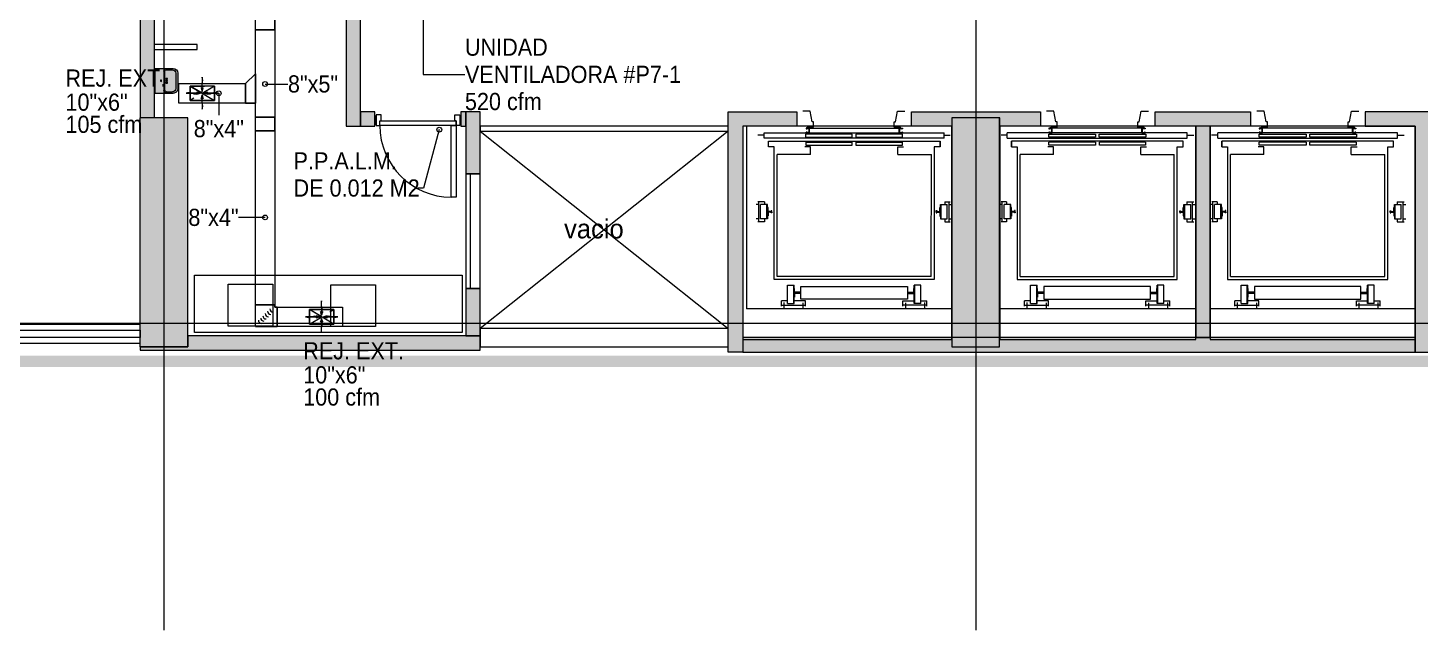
# Model space of a CAD drawing. Header units: metres. Extents: x 31.9 to 124, y -29 to 44.
# Drawn here: x 54.08 to 68.65, y -23.16 to -16.86 of the extents above; entities that cross this region are included whole.
import ezdxf
from ezdxf.enums import TextEntityAlignment as Align

# ---------------------------------------------------------------- set-up
doc = ezdxf.new("R2010")
doc.units = ezdxf.units.M
doc.header["$LTSCALE"] = 100
doc.linetypes.add('Hidden 1_5', pattern=[0.0022, 0.0015, -0.0007])
for name, color, linetype, lineweight in [('A-DETL-GENF', 7, 'Continuous', 9), ('A-GENM', 7, 'Continuous', 18), ('ARQ', 8, 'Continuous', 0), ('G-ANNO-TEXT', 7, 'Continuous', 9), ('M-EQPM-IDEN', 7, 'Continuous', 9), ('M-HVAC-CDFF-IDEN', 7, 'Continuous', 9), ('M-HVAC-DUCT', 7, 'Continuous', 18), ('M-HVAC-DUCT-ANNO', 7, 'Hidden 1_5', 18), ('M-HVAC-DUCT-IDEN', 7, 'Continuous', 9)]:
    doc.layers.add(name, color=color, linetype=linetype, lineweight=lineweight)
doc.layers.add('M-HVAC-CDFF', color=8, linetype='Continuous', lineweight=18, true_color=0x414141)
doc.styles.add('ROMAN', font='ROMANS', dxfattribs={"width": 1.2})
doc.styles.add('SansSerif', font='SANSS__.TTF', dxfattribs={"width": 0.9, "height": 0.18})

# ---------------------------------------------------------------- blocks, each defined once
blk = doc.blocks.new('Est etapa 3 torre')
at = {"layer": 'ARQ'}
h = blk.add_hatch(color=256, dxfattribs=at)
h.paths.add_polyline_path([(1123.55, -5959.124), (1123.05, -5959.124), (1123.05, -5957.624), (1123.55, -5957.624)])
h.paths.add_polyline_path([(1116.05, -5959.124), (1115.55, -5959.124), (1115.55, -5957.624), (1116.05, -5957.624)])
h.paths.add_polyline_path([(1139.548, -5959.124), (1139.048, -5959.124), (1139.048, -5957.624), (1139.548, -5957.624)])
h.paths.add_polyline_path([(1132.05, -5959.124), (1131.55, -5959.124), (1131.55, -5957.624), (1132.05, -5957.624)])
h.paths.add_polyline_path([(1140.048, -5967.649), (1140.048, -5968.149), (1138.548, -5968.149), (1138.548, -5967.649)])
h.paths.add_polyline_path([(1124.05, -5967.649), (1124.05, -5968.149), (1122.55, -5968.149), (1122.55, -5967.649)])
h.paths.add_polyline_path([(1131.05, -5967.649), (1131.05, -5968.149), (1132.55, -5968.149), (1132.55, -5967.649)])
h.paths.add_polyline_path([(1115.05, -5967.649), (1115.05, -5968.149), (1116.55, -5968.149), (1116.55, -5967.649)])
h.paths.add_polyline_path([(1140.048, -5975.649), (1140.048, -5976.149), (1138.548, -5976.149), (1138.548, -5975.649)])
h.paths.add_polyline_path([(1124.05, -5975.649), (1124.05, -5976.149), (1122.55, -5976.149), (1122.55, -5975.649)])
h.paths.add_polyline_path([(1131.05, -5975.649), (1131.05, -5976.149), (1132.55, -5976.149), (1132.55, -5975.649)])
h.paths.add_polyline_path([(1115.05, -5975.649), (1115.05, -5976.149), (1116.55, -5976.149), (1116.55, -5975.649)])
h.paths.add_polyline_path([(1140.048, -5985.749), (1140.048, -5986.249), (1138.548, -5986.249), (1138.548, -5985.749)])
h.paths.add_polyline_path([(1124.05, -5985.749), (1124.05, -5986.249), (1122.55, -5986.249), (1122.55, -5985.749)])
h.paths.add_polyline_path([(1131.05, -5985.749), (1131.05, -5986.249), (1132.55, -5986.249), (1132.55, -5985.749)])
h.paths.add_polyline_path([(1115.05, -5985.749), (1115.05, -5986.249), (1116.55, -5986.249), (1116.55, -5985.749)])
h.paths.add_polyline_path([(1140.048, -5993.749), (1140.048, -5994.249), (1138.548, -5994.249), (1138.548, -5993.749)])
h.paths.add_polyline_path([(1124.05, -5993.749), (1124.05, -5994.249), (1122.55, -5994.249), (1122.55, -5993.749)])
h.paths.add_polyline_path([(1131.05, -5993.749), (1131.05, -5994.249), (1132.55, -5994.249), (1132.55, -5993.749)])
h.paths.add_polyline_path([(1115.05, -5993.749), (1115.05, -5994.249), (1116.55, -5994.249), (1116.55, -5993.749)])
h.paths.add_polyline_path([(1132.05, -6003.426), (1131.55, -6003.426), (1131.55, -6004.922), (1132.05, -6004.922)])
h.paths.add_polyline_path([(1138.153, -6003.424), (1139.653, -6003.424), (1139.653, -6003.924), (1138.153, -6003.924)])
h.paths.add_polyline_path([(1116.05, -6004.924), (1116.05, -6003.424), (1115.55, -6003.424), (1115.55, -6004.924)])
h.paths.add_polyline_path([(1123.55, -6004.924), (1123.55, -6003.424), (1123.05, -6003.424), (1123.05, -6004.924)])
h.paths.add_polyline_path([(1139.048, -6011.949), (1139.048, -6009.549), (1139.548, -6009.549), (1139.548, -6011.949)])
h.paths.add_polyline_path([(1131.55, -6009.549), (1131.55, -6011.949), (1132.05, -6011.949), (1132.05, -6009.549)])
h.paths.add_polyline_path([(1123.05, -6009.549), (1123.05, -6011.949), (1123.55, -6011.949), (1123.55, -6009.549)])
h.paths.add_polyline_path([(1116.05, -6009.549), (1116.05, -6011.949), (1115.55, -6011.949), (1115.55, -6009.549)])
for p, q in [((1123.3, -5955.354), (1123.3, -6014.914)), ((1131.8, -5955.354), (1131.8, -6014.914)), ((1113.531, -6011.699), (1145.333, -6011.699))]:
    blk.add_line(p, q, dxfattribs=at)
for points in [[(1123.05, -6009.549), (1123.05, -6011.949), (1123.55, -6011.949), (1123.55, -6009.549)], [(1131.55, -6009.549), (1131.55, -6011.949), (1132.05, -6011.949), (1132.05, -6009.549)]]:
    blk.add_lwpolyline(points, close=True, dxfattribs=at)
blk = doc.blocks.new('MARCOE-102')
at = {"layer": 'ARQ'}
for p, q in [((0, 0), (0, -2.5)), ((0, 0), (1.75, 0)), ((1.75, 0), (1.75, -0.45)), ((0, -2.5), (1.75, -2.5)), ((0.175, -0.175), (1.575, -0.175)), ((0.175, -0.175), (0.175, -2.325)), ((0.175, -2.325), (1.575, -2.325)), ((1.375, -0.45), (1.375, -0.275)), ((1.375, -0.275), (1.575, -0.275)), ((1.75, -0.45), (1.375, -0.45)), ((1.375, -2.05), (1.375, -2.225)), ((1.75, -2.05), (1.375, -2.05)), ((1.375, -2.225), (1.575, -2.225)), ((1.575, -0.275), (1.575, -0.175)), ((1.575, -2.325), (1.575, -2.225)), ((1.75, -2.5), (1.75, -2.05))]:
    blk.add_line(p, q, dxfattribs=at)
blk.add_lwpolyline([(0, 0), (0, -2.5), (1.75, -2.5), (1.75, -2.05), (1.375, -2.05), (1.375, -2.225), (1.575, -2.225), (1.575, -2.325), (0.175, -2.325), (0.175, -0.175), (1.575, -0.175), (1.575, -0.275), (1.375, -0.275), (1.375, -0.45), (1.75, -0.45), (1.75, 0), (0, 0)], dxfattribs=at)
blk = doc.blocks.new('ASCENSOR')
at = {"layer": 'ARQ'}
for p, q in [((-1.605, 0.869), (-1.605, 0.932)), ((-0.91, 0.876), (-0.91, 0.932)), ((-0.7, 0.921), (-0.91, 0.921)), ((-0.91, 0.876), (-0.88, 0.876)), ((-0.88, 0.922), (-0.88, 0.95)), ((-0.73, 0.902), (-0.88, 0.902)), ((-0.88, 0.83), (-0.88, 0.902)), ((-0.73, 0.922), (-0.73, 0.95)), ((-0.73, 0.836), (-0.73, 0.902)), ((-0.73, 0.876), (-0.7, 0.876)), ((-0.7, 0.876), (-0.7, 0.932)), ((-1.63, -1.015), (-1.63, 0.869)), ((-1.575, 0.869), (-1.63, 0.869)), ((-1.575, 0.869), (-1.575, -1.015)), ((-1.485, 0.826), (-1.545, 0.826)), ((-1.545, 0.826), (-1.485, 0.826)), ((-1.545, -0.971), (-1.545, 0.826)), ((-1.485, 0.826), (-1.485, 0.766)), ((-1.485, 0.766), (-0.096, 0.766)), ((-1.405, 0.385), (-1.405, 0.735)), ((-0.126, 0.735), (-1.405, 0.735)), ((-0.73, 0.836), (-0.88, 0.836)), ((-0.88, 0.836), (-0.73, 0.836)), ((-0.85, 0.83), (-0.88, 0.83)), ((-0.85, 0.83), (-0.88, 0.83)), ((-0.85, 0.83), (-0.805, 0.83)), ((-0.85, 0.83), (-0.805, 0.83)), ((-0.85, 0.83), (-0.805, 0.83)), ((-0.85, 0.83), (-0.805, 0.83)), ((-0.85, 0.823), (-0.85, 0.83)), ((-0.85, 0.823), (-0.85, 0.83)), ((-0.809, 0.823), (-0.85, 0.823)), ((-0.809, 0.823), (-0.85, 0.823)), ((-0.816, 0.785), (-0.816, 0.792)), ((-0.816, 0.792), (-0.802, 0.792)), ((-0.809, 0.785), (-0.816, 0.785)), ((-0.809, 0.785), (-0.809, 0.823)), ((-0.802, 0.785), (-0.809, 0.785)), ((-0.76, 0.83), (-0.805, 0.83)), ((-0.76, 0.83), (-0.805, 0.83)), ((-0.76, 0.83), (-0.805, 0.83)), ((-0.76, 0.83), (-0.805, 0.83)), ((-0.802, 0.823), (-0.76, 0.823)), ((-0.802, 0.823), (-0.76, 0.823)), ((-0.802, 0.785), (-0.802, 0.823)), ((-0.795, 0.792), (-0.802, 0.792)), ((-0.802, 0.785), (-0.795, 0.785)), ((-0.795, 0.785), (-0.795, 0.792)), ((-0.76, 0.823), (-0.76, 0.83)), ((-0.76, 0.823), (-0.76, 0.83)), ((-0.76, 0.83), (-0.73, 0.83)), ((-0.76, 0.83), (-0.73, 0.83)), ((-0.73, 0.83), (-0.73, 0.836)), ((-0.126, 0.735), (-0.126, -0.88)), ((-0.096, 0.766), (-0.096, -0.911)), ((-0.036, 0.625), (-0.036, 0.555)), ((0.155, 0.625), (-0.036, 0.625)), ((0.184, 0.688), (0.128, 0.688)), ((0.128, 0.625), (0.128, 0.688)), ((0.147, 0.664), (0.21, 0.664)), ((0.155, 0.625), (0.155, 0.555)), ((0.173, 0.689), (0.173, 0.438)), ((-1.485, 0.385), (-1.485, 0.445)), ((0.155, 0.561), (-0.036, 0.561)), ((0.155, 0.555), (-0.036, 0.555)), ((-0.021, 0.485), (0.109, 0.485)), ((-0.021, -0.63), (-0.021, 0.485)), ((-0.001, 0.552), (-0.001, 0.555)), ((-0.001, 0.555), (0.041, 0.555)), ((0.038, 0.552), (-0.001, 0.552)), ((0.038, 0.491), (0.038, 0.552)), ((0.041, 0.555), (0.041, 0.491)), ((0.089, 0.555), (0.041, 0.555)), ((0.047, 0.555), (0.047, 0.491)), ((0.05, 0.491), (0.05, 0.552)), ((0.05, 0.552), (0.089, 0.552)), ((0.089, 0.552), (0.089, 0.555)), ((0.089, 0.552), (0.089, 0.555)), ((0.109, 0.485), (0.109, -0.63)), ((0.128, 0.438), (0.128, 0.555)), ((0.184, 0.438), (0.128, 0.438)), ((0.149, 0.463), (0.209, 0.463)), ((-1.68, 0.434), (-1.671, 0.434)), ((-1.68, 0.434), (-1.671, 0.434)), ((-1.68, 0.399), (-1.68, 0.434)), ((-1.68, 0.399), (-1.68, 0.434)), ((-1.63, 0.399), (-1.68, 0.399)), ((-1.63, 0.399), (-1.68, 0.399)), ((-1.676, 0.43), (-1.674, 0.43)), ((-1.674, 0.43), (-1.676, 0.43)), ((-1.676, 0.402), (-1.676, 0.43)), ((-1.676, 0.43), (-1.676, 0.402)), ((-1.633, 0.402), (-1.676, 0.402)), ((-1.676, 0.402), (-1.633, 0.402)), ((-1.674, 0.426), (-1.674, 0.43)), ((-1.674, 0.426), (-1.674, 0.43)), ((-1.671, 0.426), (-1.674, 0.426)), ((-1.671, 0.426), (-1.674, 0.426)), ((-1.671, 0.434), (-1.671, 0.426)), ((-1.671, 0.434), (-1.671, 0.426)), ((-1.639, 0.434), (-1.639, 0.426)), ((-1.63, 0.434), (-1.639, 0.434)), ((-1.639, 0.434), (-1.63, 0.434)), ((-1.639, 0.426), (-1.639, 0.434)), ((-1.639, 0.426), (-1.635, 0.426)), ((-1.635, 0.426), (-1.639, 0.426)), ((-1.635, 0.43), (-1.633, 0.43)), ((-1.635, 0.426), (-1.635, 0.43)), ((-1.635, 0.43), (-1.635, 0.426)), ((-1.633, 0.43), (-1.635, 0.43)), ((-1.633, 0.402), (-1.633, 0.43)), ((-1.633, 0.402), (-1.633, 0.43)), ((-1.63, 0.399), (-1.63, 0.434)), ((-1.63, 0.434), (-1.63, 0.399)), ((-1.587, 0.433), (-1.618, 0.433)), ((-1.618, 0.433), (-1.618, -0.056)), ((-1.587, -0.056), (-1.587, 0.433)), ((-1.503, 0.434), (-1.534, 0.434)), ((-1.534, -0.056), (-1.534, 0.434)), ((-1.503, -0.056), (-1.503, 0.434)), ((-1.405, 0.385), (-1.485, 0.385)), ((-1.618, -0.056), (-1.587, -0.056)), ((-1.587, -0.095), (-1.618, -0.095)), ((-1.618, -0.095), (-1.618, -0.583)), ((-1.587, -0.583), (-1.587, -0.095)), ((-1.534, -0.056), (-1.503, -0.056)), ((-1.503, -0.095), (-1.534, -0.095)), ((-1.534, -0.58), (-1.534, -0.095)), ((-1.503, -0.58), (-1.503, -0.095)), ((-1.747, -0.512), (-1.859, -0.533)), ((-1.859, -0.533), (-1.859, -0.609)), ((-1.69, -0.498), (-1.747, -0.498)), ((-1.747, -0.498), (-1.747, -0.512)), ((-1.69, -0.564), (-1.69, -0.498)), ((-1.68, -0.564), (-1.69, -0.564)), ((-1.534, -0.58), (-1.503, -0.58)), ((-1.405, -0.53), (-1.485, -0.53)), ((-1.485, -0.53), (-1.485, -0.59)), ((-1.405, -0.53), (-1.405, -0.88)), ((-1.618, -0.583), (-1.587, -0.583)), ((0.155, -0.7), (-0.036, -0.7)), ((-0.036, -0.77), (-0.036, -0.7)), ((0.155, -0.706), (-0.036, -0.706)), ((0.109, -0.63), (-0.021, -0.63)), ((-0.001, -0.697), (-0.001, -0.7)), ((0.038, -0.697), (-0.001, -0.697)), ((-0.001, -0.7), (0.041, -0.7)), ((0.038, -0.636), (0.038, -0.697)), ((0.041, -0.7), (0.041, -0.636)), ((0.047, -0.7), (0.047, -0.636)), ((0.089, -0.7), (0.047, -0.7)), ((0.05, -0.636), (0.05, -0.697)), ((0.05, -0.697), (0.089, -0.697)), ((0.089, -0.697), (0.089, -0.7)), ((0.184, -0.583), (0.128, -0.583)), ((0.128, -0.583), (0.128, -0.7)), ((0.149, -0.609), (0.209, -0.609)), ((0.155, -0.77), (0.155, -0.7)), ((0.173, -0.834), (0.173, -0.583)), ((0.155, -0.77), (-0.036, -0.77)), ((0.128, -0.77), (0.128, -0.833)), ((0.184, -0.833), (0.128, -0.833)), ((0.147, -0.809), (0.21, -0.809)), ((-1.575, -1.015), (-1.63, -1.015)), ((-1.605, -1.015), (-1.605, -1.083)), ((-1.485, -0.971), (-1.545, -0.971)), ((-0.096, -0.911), (-1.485, -0.911)), ((-1.485, -0.911), (-1.485, -0.971)), ((-0.126, -0.88), (-1.405, -0.88)), ((-0.91, -1.011), (-0.88, -1.011)), ((-0.91, -1.011), (-0.91, -1.083)), ((-0.85, -0.981), (-0.88, -0.981)), ((-0.85, -0.981), (-0.88, -0.981)), ((-0.88, -0.981), (-0.88, -1.052)), ((-0.73, -0.987), (-0.88, -0.987)), ((-0.88, -0.987), (-0.73, -0.987)), ((-0.808, -0.974), (-0.85, -0.974)), ((-0.808, -0.974), (-0.85, -0.974)), ((-0.85, -0.974), (-0.85, -0.981)), ((-0.85, -0.974), (-0.85, -0.981)), ((-0.85, -0.981), (-0.805, -0.981)), ((-0.85, -0.981), (-0.805, -0.981)), ((-0.85, -0.981), (-0.805, -0.981)), ((-0.85, -0.981), (-0.805, -0.981)), ((-0.808, -0.936), (-0.815, -0.936)), ((-0.815, -0.936), (-0.815, -0.943)), ((-0.815, -0.943), (-0.801, -0.943)), ((-0.808, -0.936), (-0.808, -0.974)), ((-0.801, -0.936), (-0.808, -0.936)), ((-0.76, -0.981), (-0.805, -0.981)), ((-0.76, -0.981), (-0.805, -0.981)), ((-0.76, -0.981), (-0.805, -0.981)), ((-0.76, -0.981), (-0.805, -0.981)), ((-0.801, -0.936), (-0.801, -0.974)), ((-0.801, -0.936), (-0.794, -0.936)), ((-0.794, -0.943), (-0.801, -0.943)), ((-0.801, -0.974), (-0.76, -0.974)), ((-0.801, -0.974), (-0.76, -0.974)), ((-0.794, -0.936), (-0.794, -0.943)), ((-0.76, -0.974), (-0.76, -0.981)), ((-0.76, -0.974), (-0.76, -0.981)), ((-0.76, -0.981), (-0.73, -0.981)), ((-0.76, -0.981), (-0.73, -0.981)), ((-0.73, -0.981), (-0.73, -0.987)), ((-0.73, -0.987), (-0.73, -1.052)), ((-0.73, -1.011), (-0.7, -1.011)), ((-0.7, -1.011), (-0.7, -1.083)), ((-0.7, -1.072), (-0.91, -1.072)), ((-0.73, -1.052), (-0.88, -1.052)), ((-0.88, -1.073), (-0.88, -1.1)), ((-0.73, -1.073), (-0.73, -1.1))]:
    blk.add_line(p, q, dxfattribs=at)
blk.add_lwpolyline([(-1.68, -0.564), (-1.68, 0.413), (-1.69, 0.413), (-1.69, 0.347), (-1.747, 0.347), (-1.747, 0.361), (-1.859, 0.382), (-1.859, 0.458)], dxfattribs=at)
for centre, radius, start, end in [((0.044, 0.491), 0.006, 180, 270), ((0.044, 0.491), 0.003, 180, 270), ((0.044, 0.491), 0.006, 270, 0), ((0.044, 0.491), 0.003, 270, 0), ((0.044, -0.636), 0.006, 90, 180), ((0.044, -0.636), 0.003, 90, 180), ((0.044, -0.636), 0.006, 0, 90), ((0.044, -0.636), 0.003, 0, 90)]:
    blk.add_arc(centre, radius, start, end, dxfattribs=at)
for points in [[(-0.795, 0.792), (-0.795, 0.785), (-0.816, 0.785), (-0.816, 0.792)], [(-0.816, 0.785), (-0.816, 0.792), (-0.795, 0.785), (-0.816, 0.785)], [(-0.795, 0.785), (-0.816, 0.785), (-0.795, 0.792), (-0.816, 0.792)], [(-0.794, -0.943), (-0.794, -0.936), (-0.815, -0.936), (-0.815, -0.943)], [(-0.815, -0.936), (-0.815, -0.943), (-0.794, -0.936), (-0.815, -0.936)], [(-0.794, -0.936), (-0.815, -0.936), (-0.794, -0.943), (-0.815, -0.943)]]:
    blk.add_solid(points, dxfattribs=at)
at = {"layer": 'ARQ', "xscale": 0.01999999999998181, "yscale": 0.01999999999998181, "zscale": 0.01999999999998181, "rotation": 270}
blk.add_blockref('MARCOE-102', (-1.63, -0.541), dxfattribs=at)
blk = doc.blocks.new('P8P1P161')
at = {"layer": 'ARQ'}
h = blk.add_hatch(color=256, dxfattribs=at)
h.dxf.hatch_style = 1
h.paths.add_polyline_path([(-0.13, 0), (0.13, 0), (0.13, -0.08), (-0.13, -0.08)])
h.paths.add_polyline_path([(-0.006, -0.064, 1), (0.006, -0.064, 1)], flags=16)
h.paths.add_polyline_path([(-0.13, -0.08), (0.13, -0.08), (0.13, -0.123, 0.414214), (0.1, -0.093), (-0.1, -0.093, 0.414214), (-0.13, -0.123)])
h.paths.add_polyline_path([(-0.1, -0.093), (0.1, -0.093, -0.414214), (0.13, -0.123), (0.13, -0.19, -0.414214), (0.08, -0.24), (-0.08, -0.24, -0.414214), (-0.13, -0.19), (-0.13, -0.123, -0.414214)])
h.paths.add_polyline_path([(-0.1, -0.101, 0.414214), (-0.115, -0.116), (-0.115, -0.183, 0.414214), (-0.08, -0.218), (0.08, -0.218, 0.414214), (0.115, -0.183), (0.115, -0.116, 0.414214), (0.1, -0.101)], flags=16)
h.paths.add_polyline_path([(-0.024, -0.114), (-0.024, -0.13), (-0.016, -0.13), (-0.016, -0.114)], flags=0)
h.paths.add_polyline_path([(-0.004, -0.114), (-0.004, -0.13), (0.004, -0.13), (0.004, -0.114)], flags=0)
h.paths.add_polyline_path([(0.016, -0.114), (0.016, -0.13), (0.024, -0.13), (0.024, -0.114)], flags=0)
h.paths.add_polyline_path([(-0.115, -0.116, -0.414214), (-0.1, -0.101), (0.1, -0.101, -0.414214), (0.115, -0.116), (0.115, -0.183, -0.414214), (0.08, -0.218), (-0.08, -0.218, -0.414214), (-0.115, -0.183)], flags=0)
h = blk.add_hatch(color=256, dxfattribs=at)
h.dxf.hatch_style = 1
h.paths.add_polyline_path([(-0.115, -0.116), (-0.115, -0.183, 0.414214), (-0.08, -0.218), (0.08, -0.218, 0.414214), (0.115, -0.183), (0.115, -0.116, 0.414214), (0.1, -0.101), (-0.1, -0.101, 0.414214)])
h.paths.add_polyline_path([(0.024, -0.13), (0.016, -0.13), (0.016, -0.114), (0.024, -0.114)], flags=16)
h.paths.add_polyline_path([(0.004, -0.13), (-0.004, -0.13), (-0.004, -0.114), (0.004, -0.114)], flags=16)
h.paths.add_polyline_path([(-0.016, -0.13), (-0.024, -0.13), (-0.024, -0.114), (-0.016, -0.114)], flags=16)
for p, q in [((-0.13, 0), (0.13, 0)), ((-0.13, 0), (-0.13, -0.123)), ((0.13, 0), (0.13, -0.123)), ((-0.13, -0.123), (-0.13, -0.19)), ((-0.115, -0.116), (-0.115, -0.183)), ((-0.1, -0.093), (0.1, -0.093)), ((-0.1, -0.101), (0.1, -0.101)), ((-0.024, -0.13), (-0.024, -0.114)), ((-0.024, -0.114), (-0.016, -0.114)), ((-0.016, -0.13), (-0.024, -0.13)), ((-0.016, -0.114), (-0.016, -0.13)), ((-0.004, -0.114), (0.004, -0.114)), ((-0.004, -0.13), (-0.004, -0.114)), ((0.004, -0.13), (-0.004, -0.13)), ((0.004, -0.114), (0.004, -0.13)), ((0.016, -0.13), (0.016, -0.114)), ((0.016, -0.114), (0.024, -0.114)), ((0.024, -0.13), (0.016, -0.13)), ((0.024, -0.114), (0.024, -0.13)), ((0.115, -0.116), (0.115, -0.183)), ((0.13, -0.123), (0.13, -0.19)), ((-0.08, -0.218), (0.08, -0.218)), ((-0.08, -0.24), (0.08, -0.24))]:
    blk.add_line(p, q, dxfattribs=at)
blk.add_circle((0, -0.064), 0.00632, dxfattribs=at)
for centre, radius, start, end in [((-0.1, -0.123), 0.03, 90, 180), ((-0.1, -0.116), 0.0149, 90, 180), ((0.1, -0.123), 0.03, 0, 90), ((0.1, -0.116), 0.0149, 0, 90), ((-0.08, -0.19), 0.05, 180, 270), ((-0.08, -0.183), 0.0349, 180, 270), ((0.08, -0.183), 0.0349, 270, 0), ((0.08, -0.19), 0.05, 270, 0)]:
    blk.add_arc(centre, radius, start, end, dxfattribs=at)
at = {"layer": 'ARQ', "style": 'ROMAN', "width": 1.2}
for tag, flags, p in [('CODIN', 3, (0.018, -0.647)), ('CODIN0', 1, (-0.032, -0.975))]:
    blk.add_attdef(tag, text='', height=0.21, dxfattribs=dict(at, flags=flags)).set_placement(p, align=Align.MIDDLE)
blk = doc.blocks.new('P6-7-8')
at = {"layer": 'ARQ', "ltscale": 0.03}
h = blk.add_hatch(color=256, dxfattribs=at)
h.dxf.hatch_style = 1
h.paths.add_polyline_path([(129.387, -2853.856), (129.387, -2854.006), (129.735, -2854.006), (129.735, -2853.856)])
h.paths.add_polyline_path([(129.735, -2853.856), (129.885, -2853.856), (129.885, -2855.207), (129.735, -2855.207)])
h.paths.add_polyline_path([(132.446, -2855.357), (132.446, -2855.207), (129.387, -2855.206), (129.387, -2855.356)])
h.paths.add_polyline_path([(129.037, -2859.98), (129.037, -2855.356), (128.887, -2855.356), (128.887, -2859.615), (128.887, -2859.98)])
h.paths.add_polyline_path([(132.446, -2858.531), (132.296, -2858.531), (132.296, -2855.357), (132.446, -2855.357)])
h.paths.add_polyline_path([(131.046, -2858.381), (131.046, -2860.071), (131.346, -2860.071), (131.346, -2859.921), (131.197, -2859.921), (131.196, -2858.381)])
h.paths.add_polyline_path([(132.446, -2859.921), (132.296, -2859.921), (132.296, -2860.57), (132.446, -2860.57)])
h.paths.add_polyline_path([(132.246, -2860.071), (132.296, -2860.071), (132.296, -2859.921), (132.246, -2859.921)])
h.paths.add_polyline_path([(128.887, -2862.415), (132.446, -2862.415), (132.446, -2862.265), (129.387, -2862.265), (129.387, -2862.381), (128.887, -2862.381)])
h.paths.add_polyline_path([(132.296, -2861.77), (132.296, -2862.265), (132.446, -2862.265), (132.446, -2861.77)])
h.paths.add_polyline_path([(135.762, -2859.921), (135.762, -2860.071), (135.196, -2860.071), (135.196, -2862.435), (135.045, -2862.435), (135.045, -2859.921)])
h.paths.add_polyline_path([(138.314, -2859.921), (138.314, -2860.071), (137.887, -2860.071), (137.887, -2859.981), (137.387, -2859.981), (137.387, -2860.071), (136.962, -2860.071), (136.962, -2859.921)])
h.paths.add_polyline_path([(135.196, -2862.435), (142.238, -2862.435), (142.238, -2862.282), (135.196, -2862.282)])
h.paths.add_polyline_path([(140.514, -2859.921), (140.514, -2860.071), (139.514, -2860.071), (139.514, -2859.921)])
h.paths.add_polyline_path([(139.939, -2862.282), (140.089, -2862.282), (140.089, -2860.071), (139.939, -2860.071), (139.939, -2860.069), (139.939, -2862.282), (139.939, -2862.282)])
h.paths.add_polyline_path([(141.714, -2859.921), (141.714, -2860.071), (142.238, -2860.071), (142.238, -2862.435), (142.388, -2862.435), (142.388, -2859.921)])
h.paths.add_polyline_path([(145.384, -2862.281), (149.185, -2862.281), (149.185, -2862.431), (145.384, -2862.431)])
h.paths.add_polyline_path([(144.834, -2862.431), (144.834, -2859.981), (144.884, -2859.981), (144.884, -2862.381), (145.384, -2862.381), (145.384, -2862.431)])
h.paths.add_polyline_path([(148.619, -2860.777), (148.619, -2862.281), (148.469, -2862.281), (148.469, -2860.777)])
h.paths.add_polyline_path([(148.619, -2860.777), (149.035, -2860.777), (149.035, -2860.927), (148.619, -2860.927)])
h.paths.add_polyline_path([(149.185, -2860.777), (149.185, -2862.281), (149.035, -2862.281), (149.035, -2860.777)])
h.paths.add_polyline_path([(146.033, -2858.461), (149.035, -2858.461), (149.035, -2858.611), (146.033, -2858.611)])
h.paths.add_polyline_path([(146.493, -2857.52), (146.493, -2858.461), (146.643, -2858.461), (146.643, -2857.52)])
h.paths.add_polyline_path([(144.833, -2856.359), (144.834, -2859.981), (144.984, -2859.981), (144.983, -2856.359)])
h.paths.add_polyline_path([(145.127, -2858.461), (144.984, -2858.461), (144.984, -2858.611), (145.127, -2858.611)])
h.paths.add_polyline_path([(146.493, -2856.369), (149.035, -2856.369), (149.035, -2856.519), (146.493, -2856.519)])
h.paths.add_polyline_path([(149.185, -2856.369), (149.185, -2857.572), (149.035, -2857.572), (149.035, -2856.369)])
h.paths.add_polyline_path([(146.493, -2852.602), (146.493, -2854.161), (146.643, -2854.161), (146.643, -2852.602)])
h.paths.add_polyline_path([(148.588, -2852.604), (146.493, -2852.6), (146.493, -2852.45), (148.589, -2852.454)])
h.paths.add_polyline_path([(148.805, -2851.006), (140.338, -2851.006), (140.338, -2851.156), (148.805, -2851.156)])
h.paths.add_polyline_path([(140.338, -2853.857), (140.338, -2851.156), (140.488, -2851.156), (140.488, -2853.857)])
at = {"layer": 'ARQ'}
for p, q in [((132.446, -2860.121), (135.045, -2862.188)), ((135.045, -2860.121), (132.446, -2862.188)), ((135.237, -2860.071), (135.237, -2861.981)), ((137.387, -2861.981), (135.237, -2861.981)), ((139.939, -2861.981), (137.887, -2861.981)), ((142.238, -2861.981), (140.089, -2861.981))]:
    blk.add_line(p, q, dxfattribs=at)
at = {"layer": 'ARQ', "ltscale": 5, "const_width": 0.12}
blk.add_lwpolyline([(117.593, -2808.056), (149.185, -2808.056), (149.185, -2862.531), (117.593, -2862.531)], close=True, dxfattribs=at)
at = {"layer": 'ARQ'}
for points in [[(129.037, -2859.98), (129.037, -2855.356), (128.887, -2855.356), (128.887, -2859.615), (128.887, -2859.615), (128.887, -2859.615), (128.887, -2859.98), (128.887, -2859.98)], [(131.046, -2858.381), (131.046, -2860.071), (131.196, -2860.071), (131.196, -2858.381)], [(129.486, -2859.266), (129.486, -2859.216), (129.036, -2859.216), (129.036, -2859.266)], [(131.196, -2860.071), (131.346, -2860.071), (131.346, -2859.921), (131.196, -2859.921)], [(132.246, -2860.071), (132.296, -2860.071), (132.296, -2859.921), (132.246, -2859.921)], [(132.446, -2859.921), (132.296, -2859.921), (132.296, -2860.57), (132.446, -2860.57)], [(135.762, -2859.921), (135.762, -2860.071), (135.196, -2860.071), (135.196, -2862.435), (135.045, -2862.435), (135.045, -2859.921)], [(138.314, -2859.921), (138.314, -2860.071), (137.887, -2860.071), (137.887, -2859.981), (137.387, -2859.981), (137.387, -2860.071), (136.962, -2860.071), (136.962, -2859.921)], [(140.514, -2859.921), (140.514, -2860.071), (139.514, -2860.071), (139.514, -2859.921)], [(141.714, -2859.921), (141.714, -2860.071), (142.238, -2860.071), (142.238, -2862.435), (142.388, -2862.435), (142.388, -2859.921)], [(132.196, -2860.013), (132.196, -2860.064), (131.397, -2860.064), (131.397, -2860.013)], [(132.145, -2860.063), (132.196, -2860.063), (132.196, -2860.813), (132.145, -2860.813)], [(135.045, -2860.121), (135.045, -2860.071), (132.446, -2860.071), (132.446, -2860.121)], [(137.387, -2862.303), (137.387, -2860.071), (135.196, -2860.071), (135.196, -2862.303)], [(139.939, -2862.282), (140.089, -2862.282), (140.089, -2862.282), (140.089, -2860.071), (139.939, -2860.071), (139.939, -2860.069), (139.939, -2860.069), (139.939, -2860.069), (139.939, -2862.282), (139.939, -2862.282)], [(132.446, -2860.57), (132.296, -2860.57), (132.296, -2861.77), (132.446, -2861.77)], [(132.346, -2860.57), (132.296, -2860.57), (132.296, -2861.77), (132.346, -2861.77)], [(132.261, -2862.229), (129.457, -2862.229), (129.457, -2861.629), (132.261, -2861.629)], [(130.277, -2861.725), (130.277, -2862.163), (129.81, -2862.163), (129.81, -2861.725)], [(131.352, -2861.73), (131.352, -2862.168), (130.885, -2862.168), (130.885, -2861.73)], [(132.296, -2861.77), (132.296, -2862.265), (132.446, -2862.265), (132.446, -2861.77)], [(128.887, -2862.34), (128.887, -2862.147), (121.886, -2862.147), (121.886, -2862.34)], [(121.886, -2862.206), (128.887, -2862.206), (128.887, -2862.281), (121.886, -2862.281)], [(128.887, -2862.415), (132.446, -2862.415), (132.446, -2862.265), (129.387, -2862.265), (129.387, -2862.381), (128.887, -2862.381)], [(135.045, -2862.381), (135.045, -2862.188), (132.446, -2862.188), (132.446, -2862.381)], [(135.196, -2862.435), (142.238, -2862.435), (142.238, -2862.282), (135.196, -2862.282)]]:
    blk.add_lwpolyline(points, close=True, dxfattribs=at)
for points in [[(131.346, -2860.051), (131.359, -2860.051), (131.359, -2859.964), (131.346, -2859.964)], [(131.41, -2860.013), (131.41, -2859.951), (131.359, -2859.951), (131.359, -2860.064), (131.397, -2860.064), (131.397, -2860.013), (131.41, -2860.013)], [(132.183, -2860.013), (132.183, -2859.951), (132.234, -2859.951), (132.234, -2860.064), (132.196, -2860.064), (132.196, -2860.013), (132.183, -2860.013)], [(132.246, -2859.964), (132.234, -2859.964), (132.234, -2860.051), (132.246, -2860.051)]]:
    blk.add_lwpolyline(points, dxfattribs=at)
for points, elevation in [([(139.939, -2862.303), (139.939, -2860.071), (137.887, -2860.071), (137.887, -2862.303)], -1316.434), ([(142.238, -2862.303), (142.238, -2860.071), (140.089, -2860.071), (140.089, -2862.303)], 1207.545)]:
    blk.add_lwpolyline(points, close=True, dxfattribs=dict(at, elevation=elevation))
blk.add_arc((132.151, -2860.06), 0.754, 180.293, 269.555, dxfattribs=at)
blk.add_blockref('Est etapa 3 torre', (-994.164, 3149.568), dxfattribs=at)
at = {"layer": 'ARQ', "extrusion": (0, 0, -1), "zscale": -1, "rotation": 270.0000165174564}
blk.add_blockref('P8P1P161', (-129.043, -2859.594), dxfattribs=at)
at = {"layer": 'ARQ', "rotation": 269.9943251266501}
blk.add_blockref('ASCENSOR', (136.436, -2861.77), dxfattribs=at)
at = {"layer": 'ARQ', "xscale": -1, "rotation": 90.0056748733478}
for p in [(138.835, -2861.77), (141.038, -2861.77)]:
    blk.add_blockref('ASCENSOR', p, dxfattribs=at)
at = {"layer": 'ARQ'}
blk.add_text('vacio', height=0.2, rotation=359.9331, dxfattribs=at).set_placement((133.326, -2861.244))
blk = doc.blocks.new('REJILLA EXTRACCION - 10_x6_-1975830-NIVEL 07')
at = {"layer": 'A-DETL-GENF', "lineweight": 18, "true_color": 0x00ff00}
for points in [[(0, 0.103), (0.005, 0.124), (0.005, 0.146), (0, 0.168)], [(-0.168, 0), (-0.103, 0), (-0.125, 0.005), (-0.147, 0.005)], [(-0.057, -0.011), (-0.018, 0), (-0.057, 0.011), (-0.038, 0)], [(0, 0.018), (0.011, 0.057), (0, 0.037), (-0.011, 0.057)], [(0, 0.037), (0, 0.103), (-0.005, 0.081), (-0.005, 0.059)], [(0.057, -0.011), (0.038, 0), (0.057, 0.011), (0.018, 0)], [(0.103, 0), (0.168, 0), (0.147, 0.005), (0.125, 0.005)], [(-0.081, -0.005), (-0.059, -0.005), (-0.038, 0), (-0.103, 0)], [(-0.011, -0.057), (0, -0.037), (0.011, -0.057), (0, -0.018)], [(0, -0.103), (0, -0.037), (-0.005, -0.059), (-0.005, -0.081)], [(0, -0.168), (0.005, -0.146), (0.005, -0.124), (0, -0.103)], [(0.059, -0.005), (0.081, -0.005), (0.103, 0), (0.038, 0)]]:
    blk.add_hatch(color=3, dxfattribs=at).paths.add_polyline_path(points)
at = {"layer": 'A-DETL-GENF', "color": 3, "true_color": 0x00ff00}
for p, q in [((0, 0.168), (0, 0.103)), ((-0.018, 0), (-0.057, 0.011)), ((-0.057, 0.011), (-0.038, 0)), ((-0.038, 0), (-0.057, -0.011)), ((-0.057, -0.011), (-0.018, 0)), ((-0.018, 0), (-0.044, 0.008)), ((-0.044, -0.007), (-0.018, 0)), ((0, 0.037), (-0.011, 0.057)), ((-0.011, 0.057), (0, 0.018)), ((-0.007, 0.044), (0, 0.018)), ((0, 0.037), (0, 0.103)), ((0, 0.018), (0.011, 0.057)), ((0.011, 0.057), (0, 0.037)), ((0, 0.018), (0.008, 0.044)), ((0.057, 0.011), (0.018, 0)), ((0.018, 0), (0.044, 0.008)), ((0.044, -0.007), (0.018, 0)), ((0.018, 0), (0.057, -0.011)), ((0.038, 0), (0.057, 0.011)), ((0.057, -0.011), (0.038, 0)), ((-0.168, 0), (-0.103, 0)), ((-0.038, 0), (-0.103, 0)), ((0, -0.018), (-0.011, -0.057)), ((-0.011, -0.057), (0, -0.037)), ((-0.007, -0.044), (0, -0.018)), ((0, -0.018), (0.008, -0.044)), ((0.011, -0.057), (0, -0.018)), ((0, -0.103), (0, -0.037)), ((0, -0.037), (0.011, -0.057)), ((0, -0.103), (0, -0.168)), ((0.103, 0), (0.038, 0)), ((0.103, 0), (0.168, 0))]:
    blk.add_line(p, q, dxfattribs=at)
for centre, start, end in [((-0.09, 0.135), 340.1305, 19.8695), ((-0.136, -0.09), 70.1305, 109.8695), ((0.09, 0.07), 160.1305, 199.8695), ((0.136, -0.09), 70.1305, 109.8695), ((-0.07, 0.09), 250.1305, 289.8695), ((0.09, -0.07), 160.1305, 199.8695), ((-0.09, -0.135), 340.1305, 19.8695), ((0.07, 0.09), 250.1305, 289.8695)]:
    blk.add_arc(centre, 0.096, start, end, dxfattribs=at)
at = {"layer": 'M-HVAC-CDFF', "color": 3, "true_color": 0x00ff00}
for p, q in [((0.127, 0.076), (-0.127, 0.076)), ((-0.127, 0.076), (-0.127, -0.076)), ((-0.127, 0.076), (0.127, -0.076)), ((0.127, -0.076), (0.127, 0.076)), ((-0.127, -0.076), (0.127, -0.076))]:
    blk.add_line(p, q, dxfattribs=at)
blk = doc.blocks.new('M_Rectangular Transition - Angle - 10 LAMINA-1976268-NIVEL 07')
at = {"layer": 'M-HVAC-DUCT', "color": 3, "true_color": 0x00ff00}
for p, q in [((0, 0.102), (0, -0.102)), ((0, 0.102), (0.144, 0.102)), ((0, 0.102), (0.144, 0.102)), ((0, -0.102), (0, 0.102)), ((0.144, -0.102), (0.144, 0.102)), ((0.144, 0.102), (0.144, -0.102)), ((0, -0.102), (0.144, -0.102)), ((0.144, -0.102), (0, -0.102))]:
    blk.add_line(p, q, dxfattribs=at)
blk = doc.blocks.new('Rectangular Tap - ZAPATA - ZAPATA FIBRA DE VIDRIO-1976395-NIVEL 07')
at = {"layer": 'M-HVAC-DUCT', "color": 3, "true_color": 0x00ff00}
for p, q in [((56.357, -17.441), (56.459, -17.34)), ((56.357, -17.441), (56.459, -17.34)), ((56.459, -17.34), (56.459, -17.645)), ((56.459, -17.645), (56.459, -17.34)), ((56.357, -17.441), (56.357, -17.645)), ((56.357, -17.645), (56.357, -17.441)), ((56.459, -17.645), (56.357, -17.645)), ((56.357, -17.645), (56.459, -17.645))]:
    blk.add_line(p, q, dxfattribs=at)
blk = doc.blocks.new('M_Rectangular Takeoff - LAMINA-1976854-NIVEL 07')
at = {"layer": 'M-HVAC-DUCT', "color": 3, "true_color": 0x00ff00}
for p, q in [((56.03, -17.467), (55.776, -17.467)), ((55.776, -17.467), (55.776, -17.619)), ((55.776, -17.467), (55.776, -17.619)), ((56.03, -17.467), (55.776, -17.467)), ((55.776, -17.467), (55.776, -17.619)), ((56.03, -17.467), (55.776, -17.467)), ((56.03, -17.619), (56.03, -17.467)), ((56.03, -17.619), (56.03, -17.467)), ((56.03, -17.619), (56.03, -17.467)), ((55.776, -17.619), (56.03, -17.619)), ((55.776, -17.619), (56.03, -17.619)), ((55.776, -17.619), (56.03, -17.619))]:
    blk.add_line(p, q, dxfattribs=at)
blk = doc.blocks.new('M_Rectangular Transition - Angle - 30 LAMINA-2713484-NIVEL 07')
at = {"layer": 'M-HVAC-DUCT', "color": 3, "true_color": 0x00ff00}
for p, q in [((0, 0.102), (0, -0.102)), ((0, 0.102), (0.142, 0.102)), ((0, 0.102), (0.142, 0.102)), ((0, -0.102), (0, 0.102)), ((0.142, -0.102), (0.142, 0.102)), ((0.142, 0.102), (0.142, -0.102)), ((0, -0.102), (0.142, -0.102)), ((0.142, -0.102), (0, -0.102))]:
    blk.add_line(p, q, dxfattribs=at)
blk = doc.blocks.new('REJILLA EXTRACCION - 10_x6_-V56-NIVEL 07')
at = {"layer": 'A-DETL-GENF', "lineweight": 18, "true_color": 0x00ff00}
for points in [[(0, 0.168), (0, 0.103), (0.005, 0.124), (0.005, 0.146)], [(-0.125, 0.005), (-0.147, 0.005), (-0.168, 0), (-0.103, 0)], [(-0.038, 0), (-0.103, 0), (-0.081, -0.005), (-0.059, -0.005)], [(-0.057, 0.011), (-0.038, 0), (-0.057, -0.011), (-0.018, 0)], [(0.011, 0.057), (0, 0.037), (-0.011, 0.057), (0, 0.018)], [(0, 0.103), (-0.005, 0.081), (-0.005, 0.059), (0, 0.037)], [(0.057, 0.011), (0.018, 0), (0.057, -0.011), (0.038, 0)], [(0.103, 0), (0.038, 0), (0.059, -0.005), (0.081, -0.005)], [(0.147, 0.005), (0.125, 0.005), (0.103, 0), (0.168, 0)], [(0, -0.018), (-0.011, -0.057), (0, -0.037), (0.011, -0.057)], [(0, -0.037), (-0.005, -0.059), (-0.005, -0.081), (0, -0.103)], [(0, -0.103), (0, -0.168), (0.005, -0.146), (0.005, -0.124)]]:
    blk.add_hatch(color=3, dxfattribs=at).paths.add_polyline_path(points)
at = {"layer": 'A-DETL-GENF', "color": 3, "true_color": 0x00ff00}
for p, q in [((0, 0.168), (0, 0.103)), ((-0.018, 0), (-0.057, 0.011)), ((-0.057, 0.011), (-0.038, 0)), ((-0.038, 0), (-0.057, -0.011)), ((-0.057, -0.011), (-0.018, 0)), ((-0.018, 0), (-0.044, 0.008)), ((-0.044, -0.007), (-0.018, 0)), ((0, 0.037), (-0.011, 0.057)), ((-0.011, 0.057), (0, 0.018)), ((-0.007, 0.044), (0, 0.018)), ((0, 0.037), (0, 0.103)), ((0, 0.018), (0.011, 0.057)), ((0.011, 0.057), (0, 0.037)), ((0, 0.018), (0.008, 0.044)), ((0.057, 0.011), (0.018, 0)), ((0.018, 0), (0.044, 0.008)), ((0.044, -0.007), (0.018, 0)), ((0.018, 0), (0.057, -0.011)), ((0.038, 0), (0.057, 0.011)), ((0.057, -0.011), (0.038, 0)), ((-0.168, 0), (-0.103, 0)), ((-0.038, 0), (-0.103, 0)), ((0, -0.018), (-0.011, -0.057)), ((-0.011, -0.057), (0, -0.037)), ((-0.007, -0.044), (0, -0.018)), ((0, -0.018), (0.008, -0.044)), ((0.011, -0.057), (0, -0.018)), ((0, -0.103), (0, -0.037)), ((0, -0.037), (0.011, -0.057)), ((0, -0.103), (0, -0.168)), ((0.103, 0), (0.038, 0)), ((0.103, 0), (0.168, 0))]:
    blk.add_line(p, q, dxfattribs=at)
for centre, start, end in [((-0.09, 0.135), 340.1305, 19.8695), ((-0.136, -0.09), 70.1305, 109.8695), ((0.09, 0.07), 160.1305, 199.8695), ((0.136, -0.09), 70.1305, 109.8695), ((-0.07, 0.09), 250.1305, 289.8695), ((0.09, -0.07), 160.1305, 199.8695), ((-0.09, -0.135), 340.1305, 19.8695), ((0.07, 0.09), 250.1305, 289.8695)]:
    blk.add_arc(centre, 0.096, start, end, dxfattribs=at)
at = {"layer": 'M-HVAC-CDFF', "color": 3, "true_color": 0x00ff00}
for p, q in [((0.127, 0.076), (-0.127, 0.076)), ((-0.127, 0.076), (-0.127, -0.076)), ((-0.127, 0.076), (0.127, -0.076)), ((0.127, -0.076), (0.127, 0.076)), ((-0.127, -0.076), (0.127, -0.076))]:
    blk.add_line(p, q, dxfattribs=at)
blk = doc.blocks.new('M_Rectangular Takeoff - LAMINA-V57-NIVEL 07')
at = {"layer": 'M-HVAC-DUCT', "color": 3, "true_color": 0x00ff00}
for p, q in [((57.28, -19.808), (57.026, -19.808)), ((57.026, -19.808), (57.026, -19.961)), ((57.28, -19.808), (57.026, -19.808)), ((57.026, -19.808), (57.026, -19.961)), ((57.026, -19.961), (57.026, -19.808)), ((57.026, -19.808), (57.28, -19.808)), ((57.28, -19.961), (57.28, -19.808)), ((57.28, -19.961), (57.28, -19.808)), ((57.28, -19.808), (57.28, -19.961)), ((57.026, -19.961), (57.28, -19.961)), ((57.026, -19.961), (57.28, -19.961)), ((57.28, -19.961), (57.026, -19.961))]:
    blk.add_line(p, q, dxfattribs=at)
blk = doc.blocks.new('Rectangular Elbow - Mitered - Single Thickness Vanes - LAMINA-V58-NIVEL 07')
at = {"layer": 'A-GENM', "color": 3, "true_color": 0x00ff00}
for centre in [(56.644, -19.801), (56.644, -19.801), (56.525, -19.92), (56.525, -19.92), (56.549, -19.896), (56.549, -19.896), (56.573, -19.872), (56.573, -19.872), (56.597, -19.848), (56.597, -19.848), (56.62, -19.825), (56.62, -19.825)]:
    blk.add_arc(centre, 0.0339, 180, 270, dxfattribs=at)
at = {"layer": 'M-HVAC-DUCT', "color": 3, "true_color": 0x00ff00}
for p, q in [((56.662, -19.757), (56.459, -19.757)), ((56.459, -19.757), (56.662, -19.757)), ((56.459, -19.986), (56.459, -19.757)), ((56.459, -19.986), (56.459, -19.757)), ((56.662, -19.757), (56.662, -19.783)), ((56.662, -19.783), (56.662, -19.757)), ((56.662, -19.783), (56.688, -19.783)), ((56.688, -19.783), (56.662, -19.783)), ((56.688, -19.986), (56.688, -19.783)), ((56.688, -19.783), (56.688, -19.986)), ((56.459, -19.986), (56.688, -19.986)), ((56.688, -19.986), (56.459, -19.986))]:
    blk.add_line(p, q, dxfattribs=at)

msp = doc.modelspace()

# ---------------------------------------------------------------- linework, layer by layer
at = {"layer": 'G-ANNO-TEXT'}
for p, q in [((58.385, -17.924), (58.22, -18.535)), ((58.22, -18.535), (58.156, -18.535))]:
    msp.add_line(p, q, dxfattribs=at)
msp.add_circle((58.385, -17.924), 0.025, dxfattribs=at)
at = {"layer": 'M-EQPM-IDEN'}
for p, q in [((58.216, -16.135), (58.216, -17.345)), ((58.216, -17.345), (58.653, -17.345))]:
    msp.add_line(p, q, dxfattribs=at)
at = {"layer": 'M-HVAC-DUCT', "color": 3, "true_color": 0x00ff00}
for p, q in [((56.662, -16.88), (56.459, -16.88)), ((56.459, -17.793), (56.459, -16.88)), ((56.662, -16.88), (56.662, -17.793)), ((55.657, -17.645), (55.657, -17.441)), ((55.657, -17.441), (56.357, -17.441)), ((55.776, -17.619), (55.776, -17.467)), ((56.03, -17.467), (55.776, -17.467)), ((56.03, -17.467), (56.03, -17.619)), ((56.357, -17.645), (56.357, -17.441)), ((56.03, -17.619), (55.776, -17.619)), ((56.357, -17.645), (55.657, -17.645)), ((56.662, -17.793), (56.459, -17.793)), ((56.459, -17.937), (56.662, -17.937)), ((56.459, -19.757), (56.459, -17.937)), ((56.662, -17.937), (56.662, -19.757)), ((56.459, -19.757), (56.662, -19.757)), ((56.688, -19.783), (56.688, -19.986)), ((56.688, -19.783), (57.371, -19.783)), ((57.28, -19.808), (57.026, -19.808)), ((57.026, -19.808), (57.026, -19.961)), ((57.28, -19.961), (57.28, -19.808)), ((57.371, -19.783), (57.371, -19.986)), ((57.28, -19.961), (57.026, -19.961)), ((57.371, -19.986), (56.688, -19.986))]:
    msp.add_line(p, q, dxfattribs=at)
at = {"layer": 'M-HVAC-DUCT-ANNO', "color": 3, "true_color": 0x00ff00}
for p, q in [((55.776, -17.619), (55.776, -17.467)), ((55.776, -17.467), (56.03, -17.467)), ((56.03, -17.467), (55.776, -17.619)), ((55.903, -17.543), (55.776, -17.467)), ((56.03, -17.467), (56.03, -17.619)), ((56.03, -17.619), (55.776, -17.619)), ((57.026, -19.808), (57.28, -19.808)), ((57.026, -19.961), (57.026, -19.808)), ((57.026, -19.961), (57.28, -19.808)), ((57.153, -19.884), (57.026, -19.808)), ((57.28, -19.808), (57.28, -19.961)), ((57.28, -19.961), (57.026, -19.961))]:
    msp.add_line(p, q, dxfattribs=at)
at = {"layer": 'M-HVAC-DUCT-IDEN'}
for p, q in [((56.561, -17.446), (56.8, -17.446)), ((56.076, -17.543), (56.076, -17.771)), ((56.561, -18.843), (56.282, -18.843))]:
    msp.add_line(p, q, dxfattribs=at)
for centre in [(56.561, -17.446), (56.076, -17.543), (56.561, -18.843)]:
    msp.add_circle(centre, 0.025, dxfattribs=at)

# ---------------------------------------------------------------- block references
at = {"layer": 'ARQ', "linetype": 'Continuous'}
msp.add_blockref('P6-7-8', (-73.635, 2842.182), dxfattribs=at)
at = {"layer": 'M-HVAC-CDFF', "color": 3, "true_color": 0x00ff00}
for name, p, rotation in [('REJILLA EXTRACCION - 10_x6_-1975830-NIVEL 07', (55.903, -17.543), 1.633365160294388e-05), ('REJILLA EXTRACCION - 10_x6_-V56-NIVEL 07', (57.153, -19.884), 180.0000163559501)]:
    msp.add_blockref(name, p, dxfattribs=dict(at, rotation=rotation))
at = {"layer": 'M-HVAC-DUCT', "color": 3, "true_color": 0x00ff00, "rotation": 90}
for name, p in [('M_Rectangular Transition - Angle - 30 LAMINA-2713484-NIVEL 07', (56.561, -16.88)), ('M_Rectangular Transition - Angle - 10 LAMINA-1976268-NIVEL 07', (56.561, -17.937))]:
    msp.add_blockref(name, p, dxfattribs=at)
at = {"layer": 'M-HVAC-DUCT', "color": 3, "true_color": 0x00ff00}
for name in ['Rectangular Tap - ZAPATA - ZAPATA FIBRA DE VIDRIO-1976395-NIVEL 07', 'M_Rectangular Takeoff - LAMINA-1976854-NIVEL 07', 'Rectangular Elbow - Mitered - Single Thickness Vanes - LAMINA-V58-NIVEL 07', 'M_Rectangular Takeoff - LAMINA-V57-NIVEL 07']:
    msp.add_blockref(name, (0, 0), dxfattribs=at)

# ---------------------------------------------------------------- texts
at = {"layer": 'G-ANNO-TEXT', "char_height": 0.18, "attachment_point": 1, "style": 'SansSerif'}
for s, insert, width in [('P.P.A.L.M.', (56.859, -18.161), 1.27709), ('DE 0.012 M2', (56.859, -18.445), 1.57291)]:
    msp.add_mtext(s, dxfattribs=dict(at, insert=insert, width=width))
at = {"layer": 'M-EQPM-IDEN', "char_height": 0.18, "attachment_point": 1, "style": 'SansSerif'}
for s, insert, width in [('UNIDAD', (58.653, -16.97), 1.03177), ('VENTILADORA #P7-1', (58.653, -17.255), 2.69848), ('520 cfm', (58.653, -17.539), 0.95962)]:
    msp.add_mtext(s, dxfattribs=dict(at, insert=insert, width=width))
at = {"layer": 'M-HVAC-CDFF-IDEN', "char_height": 0.18, "attachment_point": 1, "style": 'SansSerif'}
for s, insert, width in [('REJ. EXT.', (54.471, -17.294), 1.25544), ('10"x6"', (54.471, -17.546), 0.77924), ('105 cfm', (54.471, -17.778), 0.95962), ('REJ. EXT.', (56.96, -20.149), 1.25544), ('10"x6"', (56.96, -20.401), 0.77924), ('100 cfm', (56.96, -20.633), 0.95962)]:
    msp.add_mtext(s, dxfattribs=dict(at, insert=insert, width=width))
at = {"layer": 'M-HVAC-DUCT-IDEN', "char_height": 0.18, "width": 0.62772, "attachment_point": 1, "style": 'SansSerif'}
for s, insert in [('8"x5"', (56.8, -17.355)), ('8"x4"', (55.814, -17.823)), ('8"x4"', (55.758, -18.752))]:
    msp.add_mtext(s, dxfattribs=dict(at, insert=insert))

doc.saveas('drawing.dxf')
